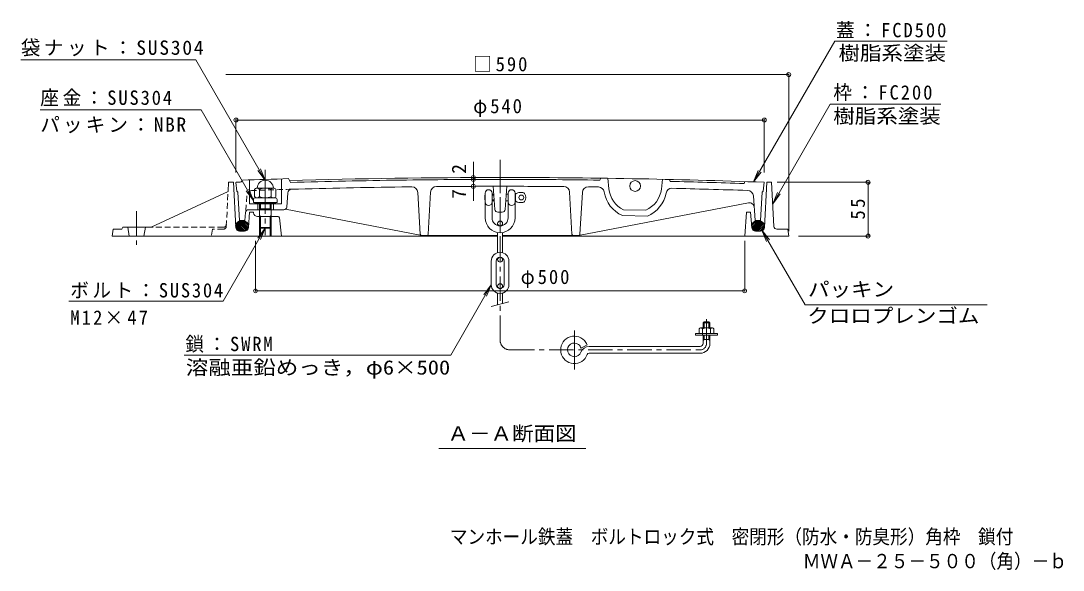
# Model space of a CAD drawing. Units: millimetres, scale not verified. Extents: x -839 to 950, y -677 to 661.
# Drawn here: x -839 to 227, y -677 to -115 of the extents above; entities that cross this region are included whole.
import ezdxf
from ezdxf.enums import TextEntityAlignment as Align

# ---------------------------------------------------------------- set-up
doc = ezdxf.new("R2010")
doc.units = ezdxf.units.MM
doc.header["$LTSCALE"] = 5
doc.header["$PDMODE"] = 32
doc.header["$PDSIZE"] = 4
for name, pattern in [('CHAIN1', [8, 5, -1, 1, -1]), ('CHAIN2', [12, 9, -1, 1, -1]), ('DASHED1', [1.8, 1.2, -0.6])]:
    doc.linetypes.add(name, pattern=pattern)
for name, color, linetype, lineweight in [('8-0', 4, 'Continuous', 9), ('8-1', 2, 'Continuous', 9), ('8-2', 3, 'Continuous', 9), ('8-3', 4, 'Continuous', 9), ('8-4', 7, 'Continuous', 9), ('8-5', 7, 'Continuous', 9), ('8-6', 6, 'Continuous', 9)]:
    doc.layers.add(name, color=color, linetype=linetype, lineweight=lineweight)
doc.layers.add('F-5_F-5ﾚｲﾔ', color=2, linetype='Continuous')
doc.styles.add('ＭＳ ゴシック', font='')
doc.styles.get('ＭＳ ゴシック').set_extended_font_data('MS Gothic')

msp = doc.modelspace()

# ---------------------------------------------------------------- linework, layer by layer
at = {"layer": '8-0'}
for p, q in [((-134.438, -424), (-141.438, -424)), ((-141.438, -429.123), (-141.438, -424)), ((-140.438, -429.123), (-140.438, -423.001)), ((-135.437, -423.001), (-134.438, -424)), ((-135.437, -429.123), (-135.437, -423.001)), ((-134.438, -429.123), (-134.438, -424)), ((-149.188, -436.623), (-149.188, -434.623)), ((-126.688, -434.623), (-149.188, -434.623)), ((-126.688, -436.623), (-149.188, -436.623)), ((-145.438, -434.623), (-145.438, -429.989)), ((-131.938, -429.123), (-143.937, -429.123)), ((-141.938, -436.623), (-141.938, -429.989)), ((-141.438, -445), (-141.438, -436.623)), ((-140.438, -441.001), (-140.438, -436.623)), ((-135.437, -441.001), (-135.437, -436.623)), ((-134.438, -445), (-134.438, -436.623)), ((-133.938, -434.623), (-133.938, -429.989)), ((-130.438, -434.623), (-130.438, -429.989)), ((-126.688, -436.623), (-126.688, -434.623)), ((-259.981, -446.197), (-266.166, -449.728)), ((-134.438, -441.001), (-141.438, -441.001)), ((-140.438, -441.001), (-141.438, -442)), ((-135.437, -441.001), (-134.438, -442)), ((-144.438, -448), (-257.913, -448)), ((-144.438, -455.001), (-257.913, -455.001))]:
    msp.add_line(p, q, dxfattribs=at)
at = {"layer": '8-0', "linetype": 'CHAIN2'}
msp.add_line((-272.937, -431.564), (-272.937, -471.436), dxfattribs=at)
at = {"layer": '8-0'}
msp.add_lwpolyline([(-135.437, -423.001), (-140.438, -423.001), (-141.438, -424)], dxfattribs=at)
for centre, radius, start, end in [((-143.688, -431.288), 2.179, 36.58644, 143.41356), ((-137.938, -438.794), 9.671, 65.56723, 114.43282), ((-132.188, -431.288), 2.179, 36.58644, 143.41356), ((-272.937, -451.5), 14, 42.5377, 339.8945), ((-272.937, -451.5), 7, 52.82191, 339.89464), ((-272.937, -451.5), 7, 14.66664, 52.82161), ((-272.937, -451.5), 14, 22.26187, 42.5374), ((-144.438, -445), 10, 270, 0), ((-144.438, -445), 3, 270, 0), ((-257.913, -457), 9, 90, 159.89439), ((-257.913, -457), 2, 90, 159.89453)]:
    msp.add_arc(centre, radius, start, end, dxfattribs=at)
at = {"layer": '8-1'}
for p, q in [((-626.876, -289.81), (-626.376, -280.213)), ((-626.376, -280.213), (-621.376, -280.213)), ((-619.066, -326.412), (-621.376, -280.213)), ((-78.686, -326.412), (-76.376, -280.212)), ((-71.376, -280.212), (-76.376, -280.212)), ((-69.024, -325.368), (-71.376, -280.212)), ((-626.876, -289.81), (-705.358, -326.212)), ((-606.092, -326.519), (-604.876, -310.713)), ((-604.876, -310.713), (-600.876, -310.713)), ((-600.808, -311.538), (-600.876, -310.713)), ((-575.867, -315.213), (-596.822, -315.213)), ((-594.876, -315.213), (-594.876, -335.213)), ((-593.876, -315.213), (-593.876, -335.213)), ((-583.876, -315.213), (-583.876, -335.213)), ((-582.876, -315.213), (-582.876, -335.213)), ((-574.375, -316.553), (-572.376, -335.213)), ((-91.66, -326.519), (-92.876, -310.712)), ((-744.358, -328.212), (-745.358, -335.212)), ((-735.358, -328.212), (-744.358, -328.212)), ((-735.358, -328.212), (-734.358, -326.212)), ((-705.358, -326.212), (-734.358, -326.212)), ((-727.96, -335.21), (-729.46, -326.212)), ((-712.96, -335.21), (-711.46, -326.212)), ((-610.08, -330.213), (-615.071, -330.213)), ((-87.672, -330.212), (-82.681, -330.212)), ((-66.028, -328.212), (-54.876, -328.212)), ((-54.876, -328.212), (-53.876, -335.212)), ((-351.376, -335.212), (-745.358, -335.212)), ((-53.876, -335.212), (-346.376, -335.212))]:
    msp.add_line(p, q, dxfattribs=at)
at = {"layer": '8-1', "linetype": 'DASHED1'}
for p, q in [((-628.727, -325.368), (-626.876, -289.81)), ((-631.619, -326.212), (-705.358, -326.212)), ((-642.876, -328.212), (-643.876, -335.212)), ((-631.723, -328.212), (-642.876, -328.212))]:
    msp.add_line(p, q, dxfattribs=at)
at = {"layer": '8-1', "linetype": 'CHAIN1'}
msp.add_line((-720.46, -309.788), (-720.46, -344.246), dxfattribs=at)
at = {"layer": '8-1'}
msp.add_lwpolyline([(-92.876, -310.712), (-96.876, -310.712), (-98.876, -335.212)], dxfattribs=at)
for centre, radius, start, end in [((-596.822, -311.213), 4, 184.66669, 270), ((-575.867, -316.713), 1.5, 6.1149, 90), ((-615.071, -326.213), 4, 182.86198, 270), ((-610.08, -326.213), 4, 270, 355.60158), ((-87.672, -326.212), 4, 184.39842, 270), ((-82.681, -326.212), 4, 270, 357.13802), ((-66.028, -325.212), 3, 182.98134, 270)]:
    msp.add_arc(centre, radius, start, end, dxfattribs=at)
at = {"layer": '8-1', "linetype": 'DASHED1'}
for centre in [(-631.723, -325.212), (-631.619, -323.212)]:
    msp.add_arc(centre, 3, 270, 357.01866, dxfattribs=at)
at = {"layer": '8-2', "linetype": 'CHAIN1'}
msp.add_line((-348.876, -265.459), (-348.876, -345.731), dxfattribs=at)
msp.add_line((-348.876, -265.459), (-348.876, -345.731), dxfattribs=at)
msp.add_line((-348.876, -265.459), (-348.876, -345.731), dxfattribs=at)
msp.add_line((-348.876, -265.459), (-348.876, -345.731), dxfattribs=at)
msp.add_line((-348.876, -265.459), (-348.876, -345.731), dxfattribs=at)
msp.add_line((-348.876, -265.459), (-348.876, -345.731), dxfattribs=at)
msp.add_line((-348.876, -265.459), (-348.876, -345.731), dxfattribs=at)
at = {"layer": '8-2'}
for p, q in [((-572.126, -276.768), (-572.126, -302.303)), ((-565.126, -276.558), (-563.169, -280.415)), ((-246.945, -278.045), (-245.943, -276.059)), ((-238.875, -276.043), (-237.726, -286.913)), ((-617.875, -289.214), (-618.864, -280.312)), ((-612.126, -278.074), (-612.466, -278.765)), ((-612.126, -278.074), (-612.466, -278.765)), ((-605.125, -277.831), (-605.125, -302.303)), ((-605.125, -277.831), (-605.125, -302.303)), ((-354.087, -308.054), (-355.874, -284.3)), ((-343.669, -308.055), (-341.874, -284.356)), ((-182.876, -277.188), (-184.062, -287.238)), ((-175.875, -277.356), (-174.88, -279.371)), ((-98.876, -279.519), (-99.543, -281.499)), ((-79.876, -289.214), (-78.876, -280.214)), ((-616.875, -290.213), (-617.875, -289.214)), ((-615.126, -319.303), (-616.875, -290.213)), ((-566.915, -305.53), (-565.898, -291.081)), ((-566.915, -305.53), (-565.898, -291.081)), ((-433.028, -290.527), (-430.463, -333.375)), ((-422.297, -333.313), (-419.942, -290.3)), ((-275.454, -333.313), (-277.809, -290.3)), ((-264.723, -290.527), (-267.288, -333.375)), ((-89.979, -294.185), (-88.126, -319.303)), ((-569.906, -308.303), (-606.027, -308.303)), ((-569.906, -308.303), (-606.027, -308.303)), ((-605.125, -302.303), (-572.126, -302.303)), ((-596.625, -302.303), (-596.625, -308.303)), ((-596.625, -302.303), (-596.625, -308.303)), ((-580.626, -302.303), (-580.626, -308.303)), ((-580.626, -302.303), (-580.626, -308.303)), ((-568.361, -307.875), (-428.949, -334.783)), ((-95.057, -301.248), (-268.802, -334.783)), ((-222.721, -308.33), (-200.032, -308.794)), ((-615.126, -319.303), (-609.625, -319.303)), ((-609.021, -311.112), (-609.625, -319.303)), ((-346.655, -310.829), (-351.091, -310.829)), ((-223.88, -314.306), (-198.364, -314.828)), ((-82.626, -319.303), (-88.126, -319.303)), ((-423.78, -334.714), (-351.376, -334.714)), ((-273.971, -334.714), (-346.376, -334.714))]:
    msp.add_line(p, q, dxfattribs=at)
at = {"layer": '8-2', "linetype": 'DASHED1'}
msp.add_line((-607.772, -294.185), (-609.021, -311.112), dxfattribs=at)
at = {"layer": '8-2'}
msp.add_lwpolyline([(-82.626, -319.303), (-80.876, -290.213), (-79.876, -289.214)], dxfattribs=at)
msp.add_circle((-210.875, -284.073), 5.5, dxfattribs=at)
for centre, radius, start, end in [((-298.625, -9274.613), 9002, 91.69646, 91.99577), ((-298.625, -9274.613), 9002, 91.69646, 91.99577), ((-348.876, -7775.352), 7500, 90, 91.64495), ((-348.876, -7775.352), 7500, 87.93691, 90), ((-348.626, -7775.442), 7500, 92.03249, 92.06492), ((-348.626, -7775.442), 7500, 92.03249, 92.06309), ((-614.71, -277.664), 2.5, 272.01211, 333.84622), ((-614.71, -277.664), 2.5, 272.01211, 333.84622), ((-561.91, -291.384), 4, 91.67541, 175.65458), ((-561.91, -291.384), 4, 91.67541, 175.65458), ((-348.876, -7775.352), 7498, 90.77893, 91.63774), ((-348.875, -7775.352), 7490.999, 90.76909, 91.63053), ((-348.876, -7775.352), 7498, 90, 90.77893), ((-348.875, -7775.352), 7490.999, 90.69003, 90.76909), ((-439.017, -290.895), 6, 3.50854, 90.69012), ((-413.952, -290.636), 6, 89.47743, 176.7922), ((-348.875, -7775.352), 7490.999, 90, 90.49733), ((-348.876, -7775.352), 7498, 89.22107, 90), ((-348.876, -7775.352), 7490.999, 89.50267, 90), ((-283.799, -290.636), 6, 3.2078, 90.52257), ((-258.734, -290.895), 6, 89.30988, 176.49146), ((-348.876, -7775.352), 7490.999, 89.23091, 89.30997), ((-248.406, -291.027), 6, 9.01382, 89.23091), ((-210.875, -284.073), 27, 186.03735, 243.97729), ((-210.875, -284.073), 27, 293.67964, 353.26917), ((-173.337, -292.411), 6, 88.65617, 169.19267), ((-348.876, -7775.352), 7498, 88.09438, 88.6703), ((-348.876, -7775.352), 7490.999, 88.36947, 88.65617), ((-348.876, -7775.352), 7490.999, 88.06365, 88.36947), ((-210.875, -285.073), 32, 189.01382, 246.02974), ((-210.663, -285.286), 32, 292.60316, 349.19267), ((-95.963, -294.627), 6, 4.22062, 88.06365), ((-606.027, -311.303), 3, 90, 176.35318), ((-606.027, -311.303), 3, 90, 176.35318), ((-569.906, -305.303), 3, 270, 355.65458), ((-569.906, -305.303), 3, 270, 355.65458), ((-351.091, -307.829), 3, 184.33127, 270), ((-346.655, -307.829), 3, 270, 355.69797), ((-94.109, -306.157), 5, 4.22062, 100.92437), ((-428.965, -333.283), 1.5, 183.50854, 270.61658), ((-348.875, -7775.351), 7440.999, 90.57677, 90.61658), ((-423.795, -333.229), 1.5, 270.57677, 356.7922), ((-273.956, -333.229), 1.5, 183.2078, 269.42323), ((-348.876, -7775.351), 7440.999, 89.38342, 89.42323), ((-268.786, -333.283), 1.5, 269.38342, 356.49146)]:
    msp.add_arc(centre, radius, start, end, dxfattribs=at)
at = {"layer": '8-2', "linetype": 'DASHED1'}
for centre, radius, start, end in [((-348.875, -7775.352), 7490.999, 91.63053, 91.93635), ((-601.788, -294.627), 6, 91.93635, 175.77938)]:
    msp.add_arc(centre, radius, start, end, dxfattribs=at)
at = {"layer": '8-3', "linetype": 'CHAIN1'}
for p, q in [((-348.876, -441.5), (-348.876, -257.277)), ((-348.876, -441.525), (-348.876, -264.453)), ((-137.938, -445), (-137.938, -415.513)), ((-338.876, -451.5), (-144.438, -451.5))]:
    msp.add_line(p, q, dxfattribs=at)
at = {"layer": '8-3', "color": 7, "linetype": 'CHAIN2'}
msp.add_line((-588.876, -267.392), (-588.876, -334.428), dxfattribs=at)
at = {"layer": '8-3', "color": 2}
for p, q in [((-599.826, -287.617), (-599.826, -294.789)), ((-580.375, -286.203), (-597.375, -286.203)), ((-594.875, -287.617), (-594.875, -294.789)), ((-582.875, -287.617), (-582.875, -294.789)), ((-577.926, -287.617), (-577.926, -294.789))]:
    msp.add_line(p, q, dxfattribs=at)
at = {"layer": '8-3'}
for p, q in [((-600.876, -297.703), (-600.876, -301.003)), ((-578.376, -296.203), (-599.376, -296.203)), ((-576.876, -297.703), (-576.876, -301.003)), ((-364.625, -293.329), (-364.126, -292.829)), ((-364.625, -293.329), (-364.625, -298.329)), ((-364.625, -293.329), (-364.126, -293.329)), ((-364.126, -291.329), (-364.126, -316.579)), ((-357.126, -291.329), (-357.126, -316.579)), ((-357.126, -292.329), (-355.274, -292.329)), ((-357.126, -293.329), (-355.198, -293.329)), ((-342.481, -292.329), (-340.626, -292.329)), ((-340.626, -291.329), (-340.626, -316.579)), ((-333.626, -291.329), (-333.626, -316.579)), ((-333.626, -292.329), (-333.196, -292.329)), ((-333.196, -292.329), (-333.196, -299.329)), ((-329.625, -290.829), (-325.567, -290.829)), ((-600.876, -301.003), (-576.876, -301.003)), ((-594.876, -326.303), (-594.876, -302.303)), ((-593.876, -307.303), (-594.876, -308.303)), ((-582.876, -307.303), (-594.876, -307.303)), ((-593.876, -307.303), (-593.876, -302.303)), ((-583.876, -307.302), (-583.876, -302.303)), ((-583.875, -307.303), (-582.875, -308.303)), ((-582.876, -326.303), (-582.876, -302.303)), ((-364.625, -298.329), (-364.126, -298.829)), ((-364.625, -298.329), (-364.126, -298.329)), ((-357.126, -298.329), (-354.819, -298.329)), ((-357.126, -299.329), (-354.743, -299.329)), ((-343.007, -299.329), (-340.626, -299.329)), ((-333.626, -299.329), (-333.196, -299.329)), ((-329.625, -300.829), (-325.567, -300.829)), ((-593.876, -315.303), (-594.876, -314.303)), ((-582.876, -315.303), (-594.876, -315.303)), ((-593.876, -327.303), (-593.876, -315.303)), ((-583.876, -327.303), (-583.876, -315.303)), ((-583.875, -315.303), (-582.875, -314.303)), ((-594.876, -326.303), (-593.876, -327.303)), ((-582.876, -326.303), (-594.876, -326.303)), ((-583.876, -327.303), (-593.876, -327.303)), ((-583.876, -327.303), (-582.876, -326.303)), ((-351.376, -322.329), (-351.376, -324.441)), ((-346.376, -322.329), (-346.376, -324.441)), ((-351.376, -331.623), (-351.376, -352.183)), ((-346.376, -331.623), (-346.376, -352.183)), ((-357.876, -360.829), (-357.876, -384.829)), ((-352.876, -360.829), (-352.876, -384.829)), ((-351.376, -359.329), (-351.376, -357.707)), ((-346.376, -359.329), (-346.376, -357.707)), ((-344.875, -360.829), (-344.875, -384.829)), ((-339.875, -360.829), (-339.875, -384.829)), ((-351.376, -386.329), (-351.376, -387.951)), ((-351.376, -405.499), (-351.376, -393.475)), ((-346.376, -386.329), (-346.376, -387.951)), ((-346.376, -404.159), (-346.376, -393.475)), ((-357.876, -407.24), (-339.875, -402.417))]:
    msp.add_line(p, q, dxfattribs=at)
for centre in [(-327.126, -295.829), (-348.876, -322.329), (-348.876, -359.329), (-348.876, -386.329)]:
    msp.add_circle(centre, 2.5, dxfattribs=at)
at = {"layer": '8-3', "color": 2}
for centre, radius, start, end in [((-597.35, -289.075), 2.873, 30.49951, 149.50049), ((-588.875, -299.635), 13.433, 63.46959, 116.53041), ((-580.4, -289.075), 2.873, 30.49951, 149.50049), ((-597.351, -293.331), 2.873, 210.49951, 329.50049), ((-588.876, -282.771), 13.433, 243.46959, 296.53041), ((-580.401, -293.331), 2.873, 210.49951, 329.50049)]:
    msp.add_arc(centre, radius, start, end, dxfattribs=at)
at = {"layer": '8-3'}
for centre, radius, start, end in [((-599.376, -297.703), 1.5, 90, 180), ((-578.376, -297.703), 1.5, 0, 90), ((-360.626, -291.329), 3.5, 0, 180), ((-337.125, -291.329), 3.5, 0, 180), ((-329.625, -295.829), 5, 90, 135.57204), ((-325.567, -292.829), 2, 34.84969, 90), ((-329.875, -295.829), 7.25, 325.15024, 34.84976), ((-360.626, -300.329), 3.5, 180, 0), ((-337.125, -300.329), 3.5, 180, 0), ((-329.625, -295.829), 5, 224.42796, 270), ((-325.567, -298.829), 2, 270, 325.15031), ((-348.876, -316.579), 15.25, 180, 0), ((-348.876, -316.579), 8.25, 180, 0), ((-348.876, -360.829), 9, 0, 180), ((-348.876, -360.829), 4, 0, 180), ((-348.876, -384.829), 9, 180, 0), ((-348.876, -384.829), 4, 180, 0)]:
    msp.add_arc(centre, radius, start, end, dxfattribs=at)
at = {"layer": '8-3', "linetype": 'CHAIN1'}
for centre, radius, start, end in [((-338.876, -441.5), 10, 180, 270), ((-144.438, -445), 6.5, 270, 0)]:
    msp.add_arc(centre, radius, start, end, dxfattribs=at)
at = {"layer": '8-3', "color": 2}
msp.add_ellipse((-588.875, -286.203), major_axis=(8.25, 0), ratio=0.9696, start_param=6.28318531, end_param=9.42477796, dxfattribs=at)
at = {"layer": '8-4'}
for p, q in [((-53.876, -170.217), (-629.164, -170.217)), ((-53.876, -169.467), (-53.876, -330.212)), ((-618.875, -215.894), (-618.875, -270.213)), ((-78.876, -216.644), (-618.875, -216.644)), ((-78.876, -215.894), (-78.876, -270.213)), ((-376.199, -275.402), (-376.199, -259.506)), ((-376.199, -277.402), (-376.199, -275.402)), ((-376.199, -284.402), (-376.199, -277.402)), ((-376.199, -284.402), (-376.199, -299.212)), ((28.738, -280.212), (-65.751, -280.212)), ((27.238, -280.212), (27.238, -335.212)), ((-598.876, -391.958), (-598.876, -340.212)), ((-98.876, -391.958), (-98.876, -340.212)), ((28.738, -335.212), (-43.876, -335.212)), ((-98.876, -391.208), (-598.876, -391.208))]:
    msp.add_line(p, q, dxfattribs=at)
for p in [(-53.876, -170.217), (-618.875, -216.644), (-78.876, -216.644), (-376.199, -275.402), (-376.199, -277.402), (-376.199, -284.402), (27.238, -280.212), (27.238, -335.212), (-598.876, -391.208), (-98.876, -391.208)]:
    msp.add_point(p, dxfattribs=at)
at = {"layer": '8-5'}
for p, q in [((-6.714, -135.962), (-89.775, -279.829)), ((108.156, -135.962), (-6.715, -135.962)), ((-838.699, -155.101), (-659.949, -155.101)), ((-588.876, -278.204), (-659.949, -155.101)), ((-11.475, -200.338), (-70.235, -302.115)), ((101.619, -200.338), (-11.475, -200.338)), ((-818.816, -206.154), (-654.463, -206.154)), ((-600.876, -298.97), (-654.463, -206.154)), ((-588.876, -278.204), (-596.486, -268.287)), ((-588.876, -278.204), (-593.66, -266.655)), ((-89.775, -279.829), (-84.992, -268.281)), ((-89.775, -279.829), (-82.166, -269.912)), ((-600.876, -298.97), (-605.659, -287.421)), ((-600.876, -298.97), (-608.485, -289.053)), ((-70.235, -302.115), (-65.452, -290.567)), ((-70.235, -302.115), (-62.626, -292.198)), ((-631.889, -401.803), (-588.876, -327.303)), ((-588.876, -327.303), (-596.486, -337.22)), ((-588.876, -327.303), (-593.66, -338.851)), ((-81.203, -329.18), (-73.593, -339.097)), ((-357.869, -385.197), (-365.478, -395.114)), ((-631.889, -401.803), (-789.538, -401.803)), ((-399.206, -456.795), (-671.894, -456.795)), ((-411.625, -552.398), (-261.125, -552.398))]:
    msp.add_line(p, q, dxfattribs=at)
for points in [[(149.002, -405.333), (-37.236, -405.333), (-81.203, -329.18), (-76.419, -340.729)], [(-399.206, -456.795), (-357.869, -385.197), (-362.652, -396.746)]]:
    msp.add_lwpolyline(points, dxfattribs=at)
at = {"layer": '8-6'}
for p, q in [((-599.426, -301.303), (-598.376, -302.303)), ((-598.376, -302.303), (-579.376, -302.303)), ((-578.326, -301.303), (-579.376, -302.303)), ((-578.326, -301.003), (-578.326, -301.303)), ((-606.779, -327.468), (-614.658, -319.589)), ((-606.214, -326.336), (-613.221, -319.33)), ((-605.954, -324.899), (-611.478, -319.375)), ((-91.797, -324.899), (-86.273, -319.375)), ((-91.537, -326.336), (-84.531, -319.33)), ((-90.972, -327.468), (-83.093, -319.589)), ((-614.329, -330.101), (-619.123, -325.307)), ((-612.429, -330.303), (-619.02, -323.713)), ((-610.906, -330.13), (-618.542, -322.494)), ((-609.611, -329.728), (-617.834, -321.505)), ((-608.498, -329.144), (-616.945, -320.697)), ((-607.552, -328.393), (-615.888, -320.056)), ((-606.453, -322.703), (-608.978, -320.178)), ((-91.299, -322.703), (-88.774, -320.178)), ((-90.2, -328.393), (-81.863, -320.056)), ((-89.254, -329.144), (-80.807, -320.697)), ((-88.141, -329.728), (-79.918, -321.505)), ((-86.846, -330.13), (-79.21, -322.494)), ((-85.322, -330.303), (-78.732, -323.713)), ((-83.423, -330.101), (-78.628, -325.307))]:
    msp.add_line(p, q, dxfattribs=at)
msp.add_lwpolyline([(-599.426, -301.003), (-599.426, -301.303), (-578.326, -301.303)], dxfattribs=at)
for centre, major_axis in [((-612.552, -324.803), (6.599, 0)), ((-85.2, -324.803), (-6.599, 0))]:
    msp.add_ellipse(centre, major_axis=major_axis, ratio=0.8337, dxfattribs=at)

# ---------------------------------------------------------------- texts
at = {"layer": '8-4', "color": 2, "style": 'ＭＳ ゴシック'}
for s, p in [('2', (-379.199, -271.545)), ('7', (-379.199, -297.196))]:
    msp.add_text(s, height=14.66, rotation=90, dxfattribs=at).set_placement(p, align=Align.BOTTOM_LEFT)
at = {"layer": '8-4', "color": 2, "char_height": 14.66, "attachment_point": 7, "style": 'ＭＳ ゴシック'}
for s, insert in [('\\T1.21;\\W0.95;□590', (-376.376, -167.217)), ('\\T1.21;\\W0.95;φ540', (-376.375, -213.644)), ('\\T1.21;\\W0.95;φ500', (-327.853, -388.196))]:
    msp.add_mtext(s, dxfattribs=dict(at, insert=insert))
at = {"layer": '8-4', "color": 2, "insert": (24.238, -318.337), "char_height": 14.66, "attachment_point": 7, "rotation": 90, "style": 'ＭＳ ゴシック'}
msp.add_mtext('\\T1.27;\\W0.95;55', dxfattribs=at)
at = {"layer": '8-5', "color": 2, "style": 'ＭＳ ゴシック'}
for s, width, p in [('樹脂系塗装', 1.1, (-3.05, -159.962)), ('樹脂系塗装', 1.1, (-8.381, -224.338)), ('パッキン', 1.1, (-34.143, -401.333)), ('クロロプレンゴム', 1.1, (-34.944, -428.333)), ('溶融亜鉛めっき，φ6×500', 1.15, (-670.083, -481.2)), ('Ａ－Ａ断面図', 1.1, (-402.625, -548.648))]:
    msp.add_text(s, height=14.66, dxfattribs=dict(at, width=width)).set_placement(p, align=Align.BOTTOM_LEFT)
at = {"layer": '8-5', "color": 2, "char_height": 14.66, "attachment_point": 7, "style": 'ＭＳ ゴシック'}
for s, insert in [('\\T1.21;\\W0.95;蓋：FCD500', (-5.507, -132.962)), ('\\T1.18;袋ナット：SUS304', (-838.699, -151.601)), ('\\T1.21;\\W0.95;枠：FC200', (-8.288, -197.338)), ('\\T1.2;\\W0.95;座金：SUS304', (-818.816, -202.654)), ('\\T1.16;パッキン：NBR', (-818.816, -230.154)), ('\\T1.19;\\W0.95;ボルト：SUS304', (-788.139, -398.803)), ('\\T1.23;\\W0.95;M12×47', (-788.139, -425.803)), ('\\T1.2;\\W0.95;鎖：SWRM', (-670.512, -454.413))]:
    msp.add_mtext(s, dxfattribs=dict(at, insert=insert))
at = {"layer": 'F-5_F-5ﾚｲﾔ', "style": 'ＭＳ ゴシック', "width": 0.9}
for s, p in [('マンホール鉄蓋\u3000ボルトロック式\u3000密閉形（防水・防臭形）角枠\u3000鎖付', (-400.211, -654.149)), ('ＭＷＡ－２５－５００（角）－ｂ', (-39.501, -679.096))]:
    msp.add_text(s, height=14.66, dxfattribs=at).set_placement(p, align=Align.BOTTOM_LEFT)

doc.saveas('drawing.dxf')
